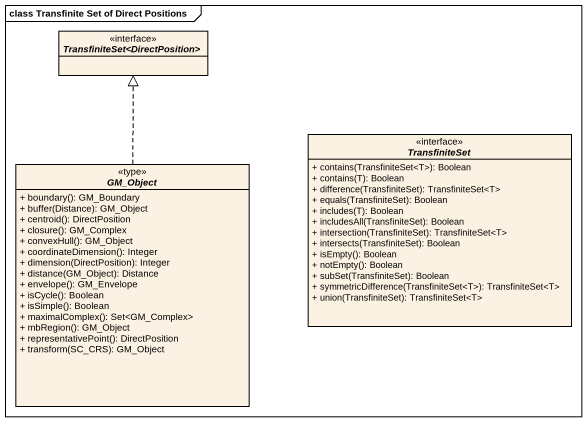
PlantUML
@startuml
mainframe class Transfinite Set of Direct Positions
hide circle
hide empty members
skinparam classAttributeIconSize 0
interface "TransfiniteSet<DirectPosition>" as TransfiniteSet <<interface>>
interface "TransfiniteSet" as TransfiniteSet_2 <<interface>> {
  + contains(TransfiniteSet<T>): Boolean
  + contains(T): Boolean
  + difference(TransfiniteSet): TransfiniteSet<T>
  + equals(TransfiniteSet): Boolean
  + includes(T): Boolean
  + includesAll(TransfiniteSet): Boolean
  + intersection(TransfiniteSet): TransfiniteSet<T>
  + intersects(TransfiniteSet): Boolean
  + isEmpty(): Boolean
  + notEmpty(): Boolean
  + subSet(TransfiniteSet): Boolean
  + symmetricDifference(TransfiniteSet<T>): TransfiniteSet<T>
  + union(TransfiniteSet): TransfiniteSet<T>
}
abstract class GM_Object <<type>> {
  + boundary(): GM_Boundary
  + buffer(Distance): GM_Object
  + centroid(): DirectPosition
  + closure(): GM_Complex
  + convexHull(): GM_Object
  + coordinateDimension(): Integer
  + dimension(DirectPosition): Integer
  + distance(GM_Object): Distance
  + envelope(): GM_Envelope
  + isCycle(): Boolean
  + isSimple(): Boolean
  + maximalComplex(): Set<GM_Complex>
  + mbRegion(): GM_Object
  + representativePoint(): DirectPosition
  + transform(SC_CRS): GM_Object
}
GM_Object .up.|> TransfiniteSet
@enduml
